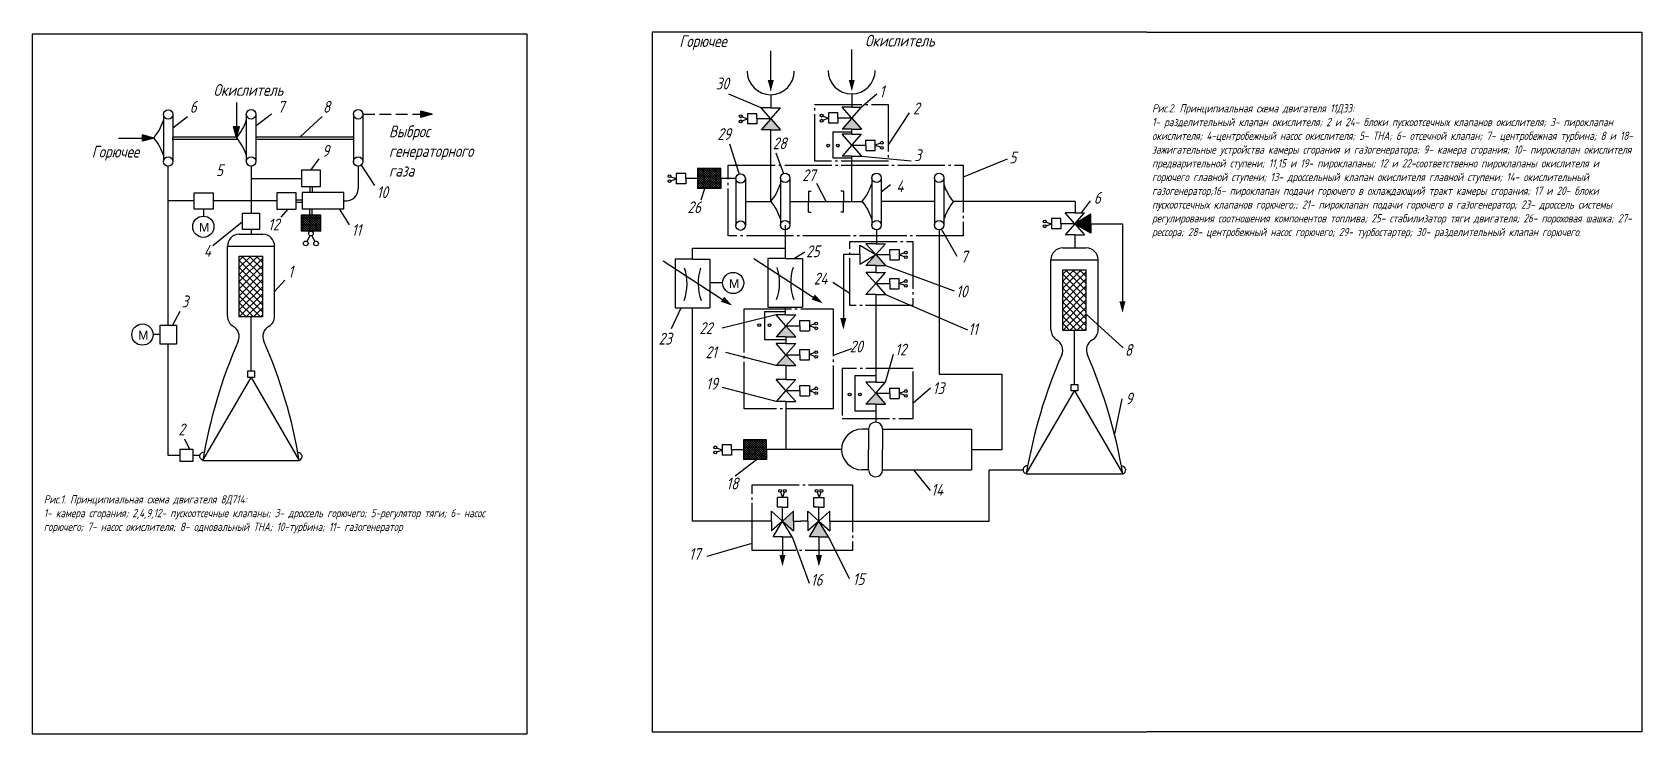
# Model space of a CAD drawing. Header units: millimetres. Extents: x 844 to 2040, y 1413 to 1711.
# Drawn here: x 1357 to 2040, y 1413 to 1711 of the extents above; entities that cross this region are included whole.
import ezdxf

# ---------------------------------------------------------------- set-up
doc = ezdxf.new("R2010")
doc.units = ezdxf.units.MM
doc.linetypes.add('GOST2.303 4', pattern=[7, 5, -2, 0])
doc.linetypes.add('GOST2.303 5', pattern=[24, 20, -1.5, 1, -1.5])
doc.styles.add('GOST 2.304', font='CS_Gost2304.shx', dxfattribs={"oblique": 15})
doc.styles.get("Standard").update_dxf_attribs({"font": 'arial.ttf'})
pattern_1 = [(45, (1438.13214, 1550.5477), (-0.5, 0.5), [])]
pattern_2 = [(135, (1438.13214, 1550.5477), (-0.5, -0.5), [])]

msp = doc.modelspace()

# ---------------------------------------------------------------- hatches: boundary and pattern name
h = msp.add_hatch(color=256)
h.paths.add_polyline_path([(1670.89, 1690.8), (1669.59, 1690.8), (1670.89, 1685.97)])
h.paths.add_polyline_path([(1670.89, 1685.97), (1672.18, 1690.8), (1670.89, 1690.8)])
h = msp.add_hatch(color=256)
h.paths.add_polyline_path([(1705.25, 1690.85), (1703.95, 1690.85), (1705.25, 1686.02)])
h.paths.add_polyline_path([(1705.25, 1686.02), (1706.54, 1690.85), (1705.25, 1690.85)])
h = msp.add_hatch(color=256)
h.paths.add_polyline_path([(1522.38, 1676.22), (1522.38, 1674.92), (1527.2, 1676.22)])
h.paths.add_polyline_path([(1527.2, 1676.22), (1522.38, 1677.51), (1522.38, 1676.22)])
at = {"linetype": 'GOST2.303 5'}
h = msp.add_hatch(color=256, dxfattribs=at)
edge = h.paths.add_edge_path()
edge.add_arc((1658.11, 1675.38), 0.6, 0, 360)
edge = h.paths.add_edge_path()
edge.add_arc((1658.11, 1673.24), 0.6, 0, 360)
edge = h.paths.add_edge_path()
edge.add_arc((1692.46, 1675.67), 0.6, 0, 360)
edge = h.paths.add_edge_path()
edge.add_arc((1692.46, 1673.53), 0.6, 0, 360)
edge = h.paths.add_edge_path()
edge.add_arc((1695.2, 1662.94), 0.6, 0, 360)
edge = h.paths.add_edge_path()
edge.add_arc((1699.34, 1662.94), 0.6, 0, 360)
edge = h.paths.add_edge_path()
edge.add_arc((1665.99, 1586.72), 0.6, 0, 360)
edge = h.paths.add_edge_path()
edge.add_arc((1670.35, 1586.72), 0.6, 0, 360)
edge = h.paths.add_edge_path()
edge.add_arc((1704.33, 1557.32), 0.6, 0, 360)
edge = h.paths.add_edge_path()
edge.add_arc((1708.69, 1557.32), 0.6, 0, 360)
h.paths.add_polyline_path([(1670.91, 1674.31), (1666.77, 1669.64), (1670.91, 1669.64), (1675.05, 1669.64)])
h.paths.add_polyline_path([(1705.25, 1674.6), (1701.11, 1669.94), (1705.25, 1669.94), (1709.39, 1669.94)])
h.paths.add_polyline_path([(1715.43, 1616.66), (1719.57, 1612), (1715.43, 1612), (1711.28, 1612)])
h.paths.add_polyline_path([(1677.3, 1586.48), (1681.44, 1581.82), (1677.3, 1581.82), (1673.16, 1581.82)])
h.paths.add_polyline_path([(1677.3, 1574.21), (1681.44, 1569.55), (1677.3, 1569.55), (1673.16, 1569.55)])
h.paths.add_polyline_path([(1715.43, 1557.83), (1719.57, 1553.17), (1715.43, 1553.17), (1711.28, 1553.17)])
h.paths.add_polyline_path([(1675.87, 1503.59), (1680.53, 1507.73), (1680.53, 1503.59), (1680.53, 1499.45)])
h.paths.add_polyline_path([(1687.27, 1496.87), (1691.28, 1503.59), (1695.3, 1496.87), (1691.28, 1496.87)])
h = msp.add_hatch(color=256)
h.paths.add_polyline_path([(1404.24, 1666.16), (1404.24, 1664.87), (1409.07, 1666.16)])
h.paths.add_polyline_path([(1409.07, 1666.16), (1404.24, 1667.46), (1404.24, 1666.16)])
h = msp.add_hatch(color=256)
h.paths.add_polyline_path([(1444.2, 1671.02), (1442.9, 1671.02), (1444.2, 1666.19)])
h.paths.add_polyline_path([(1444.2, 1666.19), (1445.49, 1671.02), (1444.2, 1671.02)])
h = msp.add_hatch(dxfattribs=at)
h.set_pattern_fill('JIS_WOOD', color=256, style=0)
h.set_pattern_definition(pattern_1)
h.paths.add_polyline_path([(1649.67, 1653.17), (1639.84, 1653.17), (1639.84, 1644.78), (1649.67, 1644.78), (1649.67, 1648.98)])
h = msp.add_hatch(dxfattribs=at)
h.set_pattern_fill('JIS_WOOD', color=256, angle=90, style=0)
h.set_pattern_definition(pattern_2)
h.paths.add_polyline_path([(1649.67, 1653.17), (1639.84, 1653.17), (1639.84, 1644.78), (1649.67, 1644.78), (1649.67, 1648.98)])
h = msp.add_hatch()
h.set_pattern_fill('JIS_WOOD', color=256, angle=90, style=0)
h.set_pattern_definition([(135, (1445.321, 1590.2014), (-0.5, -0.5), [])])
h.paths.add_polyline_path([(1479.77, 1626.6), (1479.77, 1633.52), (1471.67, 1633.52), (1471.67, 1626.6)])
h = msp.add_hatch()
h.set_pattern_fill('JIS_WOOD', color=256, style=0)
h.set_pattern_definition([(45, (1445.321, 1590.2014), (-0.5, 0.5), [])])
h.paths.add_polyline_path([(1479.77, 1626.6), (1479.77, 1633.52), (1471.67, 1633.52), (1471.67, 1626.6)])
msp.add_hatch(color=256, dxfattribs=at).paths.add_polyline_path([(1806.65, 1629.77), (1806.65, 1633.78), (1799.93, 1629.77), (1806.65, 1625.75)])
h = msp.add_hatch()
h.set_pattern_fill('JIS_WOOD', color=256, scale=3, style=0)
h.set_pattern_definition([(45, (1445.321, 1590.2014), (-1.5, 1.5), [])])
h.paths.add_polyline_path([(1445.32, 1590.2), (1450.32, 1590.2), (1455.32, 1590.2), (1455.32, 1616.06), (1450.32, 1616.06), (1445.32, 1616.06)])
h = msp.add_hatch()
h.set_pattern_fill('JIS_WOOD', color=256, scale=3, angle=90, style=0)
h.set_pattern_definition([(135, (1445.321, 1590.2014), (-1.5, -1.5), [])])
h.paths.add_polyline_path([(1455.32, 1590.2), (1455.32, 1616.06), (1450.32, 1616.06), (1445.32, 1616.06), (1445.32, 1590.2), (1450.32, 1590.2)])
h = msp.add_hatch()
h.set_pattern_fill('JIS_WOOD', color=256, scale=3, style=0)
h.set_pattern_definition([(45, (1794.7784, 1584.4263), (-1.5, 1.5), [])])
h.paths.add_polyline_path([(1794.78, 1584.43), (1799.78, 1584.43), (1804.78, 1584.43), (1804.78, 1610.28), (1799.78, 1610.28), (1794.78, 1610.28)])
h = msp.add_hatch()
h.set_pattern_fill('JIS_WOOD', color=256, scale=3, angle=90, style=0)
h.set_pattern_definition([(135, (1794.7784, 1584.4263), (-1.5, -1.5), [])])
h.paths.add_polyline_path([(1804.78, 1584.43), (1804.78, 1610.28), (1799.78, 1610.28), (1794.78, 1610.28), (1794.78, 1584.43), (1799.78, 1584.43)])
h = msp.add_hatch(color=256)
h.paths.add_polyline_path([(1650.41, 1597.72), (1649.71, 1596.63), (1654.46, 1595.07)])
h.paths.add_polyline_path([(1654.46, 1595.07), (1651.12, 1598.8), (1650.41, 1597.72)])
h = msp.add_hatch(color=256)
h.paths.add_polyline_path([(1688.89, 1598.66), (1688.18, 1597.58), (1692.93, 1596.02)])
h.paths.add_polyline_path([(1692.93, 1596.02), (1689.6, 1599.74), (1688.89, 1598.66)])
h = msp.add_hatch(color=256)
h.paths.add_polyline_path([(1820.1, 1596.87), (1818.81, 1596.87), (1820.1, 1592.04)])
h.paths.add_polyline_path([(1820.1, 1592.04), (1821.4, 1596.87), (1820.1, 1596.87)])
h = msp.add_hatch(color=256)
h.paths.add_polyline_path([(1701.65, 1589.74), (1700.36, 1589.74), (1701.65, 1584.92)])
h.paths.add_polyline_path([(1701.65, 1584.92), (1702.94, 1589.74), (1701.65, 1589.74)])
h = msp.add_hatch(dxfattribs=at)
h.set_pattern_fill('JIS_WOOD', color=256, angle=90, style=0)
h.set_pattern_definition(pattern_2)
h.paths.add_polyline_path([(1669.08, 1538.06), (1659.26, 1538.06), (1659.26, 1529.67), (1669.08, 1529.67), (1669.08, 1533.86)])
h = msp.add_hatch(dxfattribs=at)
h.set_pattern_fill('JIS_WOOD', color=256, style=0)
h.set_pattern_definition(pattern_1)
h.paths.add_polyline_path([(1669.08, 1538.06), (1659.26, 1538.06), (1659.26, 1529.67), (1669.08, 1529.67), (1669.08, 1533.86)])
h = msp.add_hatch(color=256)
h.paths.add_polyline_path([(1675.84, 1489.25), (1674.54, 1489.25), (1675.84, 1484.42)])
h.paths.add_polyline_path([(1675.84, 1484.42), (1677.13, 1489.25), (1675.84, 1489.25)])
h = msp.add_hatch(color=256)
h.paths.add_polyline_path([(1691.3, 1489.16), (1690.01, 1489.16), (1691.3, 1484.33)])
h.paths.add_polyline_path([(1691.3, 1484.33), (1692.6, 1489.16), (1691.3, 1489.16)])

# ---------------------------------------------------------------- linework, layer by layer
for p, q in [((1670.88, 1686.49), (1670.88, 1703.13)), ((1705.22, 1687.01), (1705.22, 1703.78)), ((1444.2, 1681.19), (1444.2, 1666.19)), ((1666.77, 1678.97), (1653.14, 1684.74)), ((1670.88, 1684.56), (1670.88, 1678.97)), ((1705.22, 1684.86), (1705.22, 1679.27)), ((1715.84, 1684.75), (1709.39, 1679.27)), ((1413.19, 1676.19), (1413.19, 1656.19)), ((1417.19, 1676.19), (1417.19, 1656.19)), ((1417.19, 1670.5), (1423.43, 1675.27)), ((1448.32, 1676.22), (1448.32, 1656.22)), ((1452.32, 1671.27), (1459.07, 1676.37)), ((1452.32, 1676.22), (1452.32, 1656.22)), ((1471.24, 1666.72), (1480.56, 1675.31)), ((1493.79, 1676.22), (1493.79, 1656.22)), ((1497.79, 1676.22), (1497.79, 1656.22)), ((1527.2, 1676.22), (1522.38, 1677.51)), ((1522.38, 1674.92), (1522.38, 1677.51)), ((1527.2, 1676.22), (1522.38, 1674.92)), ((1658.68, 1675.18), (1660.95, 1674.37)), ((1658.68, 1673.44), (1660.95, 1674.25)), ((1664.95, 1676.5), (1660.95, 1676.5)), ((1660.95, 1676.5), (1660.95, 1672.12)), ((1664.95, 1674.31), (1664.95, 1676.5)), ((1670.91, 1674.31), (1664.95, 1674.31)), ((1664.95, 1674.31), (1664.95, 1672.12)), ((1670.91, 1674.31), (1664.95, 1674.31)), ((1670.91, 1678.97), (1666.77, 1678.97)), ((1670.91, 1674.31), (1666.77, 1678.97)), ((1670.91, 1674.31), (1666.77, 1669.64)), ((1670.91, 1678.97), (1675.05, 1678.97)), ((1670.91, 1674.31), (1675.05, 1678.97)), ((1670.91, 1674.31), (1675.05, 1669.64)), ((1693.02, 1675.47), (1695.3, 1674.66)), ((1693.02, 1673.73), (1695.3, 1674.54)), ((1699.3, 1676.79), (1695.3, 1676.79)), ((1695.3, 1676.79), (1695.3, 1672.41)), ((1699.3, 1674.6), (1699.3, 1676.79)), ((1699.3, 1674.6), (1699.3, 1672.41)), ((1705.25, 1674.6), (1699.3, 1674.6)), ((1705.25, 1679.27), (1701.11, 1679.27)), ((1705.25, 1674.6), (1701.11, 1679.27)), ((1705.25, 1674.6), (1701.11, 1669.94)), ((1705.25, 1679.27), (1709.39, 1679.27)), ((1705.25, 1674.6), (1709.39, 1679.27)), ((1705.25, 1674.6), (1709.39, 1669.94)), ((1729.65, 1676.84), (1720.7, 1663.29)), ((1409.07, 1666.16), (1404.24, 1667.46)), ((1404.24, 1664.87), (1404.24, 1667.46)), ((1417.19, 1666.69), (1444.57, 1666.69)), ((1444.2, 1666.19), (1442.9, 1671.02)), ((1442.9, 1671.02), (1445.49, 1671.02)), ((1444.2, 1666.19), (1445.49, 1671.02)), ((1452.32, 1666.72), (1493.79, 1666.72)), ((1664.95, 1672.12), (1660.95, 1672.12)), ((1670.91, 1669.64), (1666.77, 1669.64)), ((1670.89, 1639.14), (1670.92, 1669.64)), ((1670.91, 1669.64), (1675.05, 1669.64)), ((1699.3, 1672.41), (1695.3, 1672.41)), ((1697.27, 1668.85), (1705.22, 1668.85)), ((1697.27, 1668.85), (1697.27, 1657.77)), ((1705.25, 1669.94), (1701.11, 1669.94)), ((1705.25, 1667.77), (1701.11, 1667.77)), ((1705.25, 1663.1), (1701.11, 1667.77)), ((1705.22, 1667.77), (1705.22, 1669.94)), ((1705.25, 1669.94), (1709.39, 1669.94)), ((1705.25, 1667.77), (1709.39, 1667.77)), ((1705.25, 1663.1), (1709.39, 1667.77)), ((1394.07, 1666.16), (1409.07, 1666.16)), ((1409.07, 1666.16), (1404.24, 1664.87)), ((1417.19, 1665.19), (1417.19, 1666.19)), ((1417.19, 1665.69), (1444.57, 1665.69)), ((1452.32, 1665.72), (1493.79, 1665.72)), ((1653.39, 1663.67), (1657.48, 1650.88)), ((1673.07, 1659.86), (1676.29, 1651.09)), ((1705.25, 1663.1), (1701.11, 1658.44)), ((1705.19, 1663.1), (1711.15, 1663.1)), ((1705.25, 1663.1), (1709.39, 1658.44)), ((1711.15, 1663.1), (1711.15, 1665.29)), ((1711.15, 1665.29), (1715.15, 1665.29)), ((1711.15, 1663.1), (1711.15, 1660.91)), ((1711.15, 1660.91), (1715.15, 1660.91)), ((1715.15, 1660.91), (1715.15, 1665.29)), ((1717.43, 1663.97), (1715.15, 1663.16)), ((1717.43, 1662.23), (1715.15, 1663.04)), ((1415.2, 1586.79), (1415.19, 1654.19)), ((1450.32, 1654.22), (1450.32, 1634.22)), ((1475.72, 1652.46), (1479.3, 1657.3)), ((1495.79, 1654.22), (1495.79, 1644.53)), ((1497.09, 1654.7), (1502.75, 1646.02)), ((1649.67, 1653.17), (1639.84, 1653.17)), ((1639.84, 1653.17), (1639.84, 1644.78)), ((1649.67, 1648.98), (1649.67, 1653.17)), ((1697.27, 1657.77), (1705.22, 1657.77)), ((1705.25, 1658.44), (1701.11, 1658.44)), ((1705.22, 1639.15), (1705.22, 1658.44)), ((1705.25, 1658.44), (1709.39, 1658.44)), ((1709.39, 1658.44), (1730.4, 1656.5)), ((1771.21, 1657.17), (1752.54, 1649.59)), ((1450.32, 1648.99), (1471.67, 1648.99)), ((1628.49, 1649.76), (1630.77, 1648.95)), ((1628.49, 1648.02), (1630.77, 1648.83)), ((1634.77, 1651.08), (1630.77, 1651.08)), ((1630.77, 1651.08), (1630.77, 1646.71)), ((1634.77, 1646.71), (1630.77, 1646.71)), ((1634.77, 1648.89), (1634.77, 1651.08)), ((1639.84, 1648.98), (1634.77, 1648.98)), ((1634.77, 1648.89), (1634.77, 1646.71)), ((1656.09, 1648.98), (1649.67, 1648.98)), ((1649.67, 1648.98), (1649.67, 1644.78)), ((1656.09, 1648.98), (1656.09, 1628.98)), ((1660.09, 1648.98), (1660.09, 1628.98)), ((1674.98, 1649.22), (1674.98, 1629.22)), ((1678.98, 1649.22), (1678.98, 1629.22)), ((1690.24, 1647.04), (1694.33, 1639.14)), ((1713.76, 1649.22), (1713.76, 1629.22)), ((1717.76, 1649.22), (1717.76, 1629.22)), ((1721.71, 1646.3), (1717.76, 1643.19)), ((1740.3, 1649.22), (1740.3, 1629.22)), ((1744.3, 1649.22), (1744.3, 1629.22)), ((1426.16, 1639.47), (1415.19, 1639.47)), ((1461.32, 1639.47), (1434.26, 1639.47)), ((1469.42, 1639.97), (1472, 1639.97)), ((1475.21, 1645.54), (1475.21, 1642.96)), ((1476.21, 1645.54), (1476.21, 1642.96)), ((1489.65, 1639.53), (1490.79, 1639.53)), ((1649.67, 1644.78), (1639.84, 1644.78)), ((1641.29, 1639.89), (1642.86, 1644.78)), ((1686.93, 1643.55), (1686.93, 1639.14)), ((1686.93, 1643.55), (1688.07, 1643.55)), ((1701.73, 1643.55), (1700.6, 1643.55)), ((1701.73, 1643.55), (1701.73, 1639.14)), ((1806.45, 1639.46), (1802.54, 1634.43)), ((1430.21, 1636.01), (1430.21, 1633)), ((1463.05, 1632.62), (1466.05, 1636.01)), ((1469.42, 1638.97), (1472, 1638.97)), ((1475.21, 1633.51), (1475.21, 1636.09)), ((1476.21, 1633.51), (1476.21, 1636.09)), ((1492.11, 1629.33), (1487.86, 1636.07)), ((1670.89, 1639.14), (1660.09, 1639.14)), ((1709.67, 1639.15), (1678.98, 1639.14)), ((1686.93, 1634.74), (1686.93, 1639.14)), ((1686.93, 1634.74), (1688.07, 1634.74)), ((1701.73, 1634.74), (1700.6, 1634.74)), ((1701.73, 1634.74), (1701.73, 1639.15)), ((1740.3, 1639.16), (1717.76, 1639.16)), ((1800.07, 1639.18), (1748.42, 1639.19)), ((1799.93, 1634.43), (1795.78, 1634.43)), ((1799.93, 1629.77), (1795.78, 1634.43)), ((1799.93, 1634.43), (1804.07, 1634.43)), ((1799.93, 1629.77), (1804.07, 1634.43)), ((1806.65, 1633.78), (1799.93, 1629.77)), ((1800.07, 1639.18), (1800.07, 1634.43)), ((1806.65, 1629.77), (1806.65, 1633.78)), ((1434.13, 1620.55), (1446.71, 1630.76)), ((1450.32, 1627.3), (1450.32, 1625.3)), ((1676.98, 1629.22), (1676.98, 1615.03)), ((1715.8, 1627.22), (1715.8, 1621.32)), ((1742.3, 1627.22), (1742.3, 1566)), ((1749.95, 1615.87), (1743.29, 1627.48)), ((1787.69, 1630.51), (1789.97, 1629.7)), ((1787.69, 1628.9), (1789.97, 1629.7)), ((1793.97, 1631.95), (1789.97, 1631.95)), ((1789.97, 1631.95), (1789.97, 1627.58)), ((1793.97, 1627.58), (1789.97, 1627.58)), ((1793.97, 1629.77), (1793.97, 1631.95)), ((1799.93, 1629.77), (1793.97, 1629.77)), ((1793.97, 1629.77), (1793.97, 1627.58)), ((1799.93, 1629.77), (1795.78, 1625.1)), ((1799.93, 1629.77), (1804.07, 1625.1)), ((1806.65, 1625.75), (1799.93, 1629.77)), ((1806.65, 1629.77), (1806.65, 1625.75)), ((1806.65, 1629.77), (1820.1, 1629.77)), ((1820.1, 1629.77), (1820.1, 1592.88)), ((1440.32, 1590.53), (1440.32, 1620.3)), ((1440.32, 1620.3), (1460.32, 1620.3)), ((1445.32, 1625.3), (1455.32, 1625.3)), ((1460.32, 1590.53), (1460.32, 1620.3)), ((1475.26, 1624.71), (1473.98, 1622.3)), ((1476.19, 1624.71), (1477.46, 1622.3)), ((1637.61, 1619.37), (1676.98, 1619.37)), ((1637.61, 1614.71), (1637.61, 1619.37)), ((1708.71, 1616.66), (1708.71, 1620.68)), ((1708.71, 1620.68), (1715.43, 1616.66)), ((1715.43, 1621.32), (1711.28, 1621.32)), ((1715.43, 1616.66), (1711.28, 1621.32)), ((1715.43, 1621.32), (1719.57, 1621.32)), ((1715.43, 1616.66), (1719.57, 1621.32)), ((1721.38, 1616.66), (1721.38, 1618.85)), ((1721.38, 1618.85), (1725.38, 1618.85)), ((1725.38, 1618.85), (1725.38, 1614.47)), ((1794.78, 1619.52), (1804.78, 1619.52)), ((1799.93, 1625.1), (1795.78, 1625.1)), ((1799.93, 1625.1), (1799.93, 1619.52)), ((1799.93, 1625.1), (1804.07, 1625.1)), ((1445.32, 1590.2), (1445.32, 1616.06)), ((1445.32, 1616.06), (1450.32, 1616.06)), ((1450.32, 1616.06), (1455.32, 1616.06)), ((1455.32, 1590.2), (1455.32, 1616.06)), ((1625.27, 1614.06), (1653.24, 1595.79)), ((1637.7, 1614.71), (1630.35, 1614.71)), ((1630.35, 1614.71), (1630.35, 1594.03)), ((1637.7, 1614.71), (1645.05, 1614.71)), ((1645.05, 1614.71), (1645.05, 1594.03)), ((1663.74, 1615), (1691.72, 1596.74)), ((1676.98, 1615.03), (1669.63, 1615.03)), ((1669.63, 1615.03), (1669.63, 1594.35)), ((1676.98, 1615.03), (1684.33, 1615.03)), ((1685.37, 1617.76), (1681.01, 1615.03)), ((1684.33, 1615.03), (1684.33, 1594.35)), ((1708.71, 1616.66), (1701.67, 1616.66)), ((1701.67, 1616.66), (1701.67, 1585.93)), ((1708.71, 1616.66), (1708.71, 1612.64)), ((1708.71, 1612.64), (1715.43, 1616.66)), ((1715.43, 1616.66), (1711.28, 1612)), ((1715.43, 1612), (1711.28, 1612)), ((1715.43, 1616.66), (1719.57, 1612)), ((1715.43, 1616.66), (1721.38, 1616.66)), ((1715.43, 1612), (1719.57, 1612)), ((1715.43, 1612), (1715.43, 1609.06)), ((1719.57, 1612), (1748.71, 1601.27)), ((1721.38, 1616.66), (1721.38, 1614.47)), ((1721.38, 1614.47), (1725.38, 1614.47)), ((1727.66, 1617.41), (1725.38, 1616.6)), ((1727.66, 1615.79), (1725.38, 1616.6)), ((1789.78, 1584.76), (1789.78, 1614.52)), ((1789.78, 1614.52), (1809.78, 1614.52)), ((1809.78, 1584.76), (1809.78, 1614.52)), ((1464.6, 1605.79), (1460.32, 1601)), ((1715.43, 1609.06), (1711.28, 1609.06)), ((1715.43, 1604.39), (1711.28, 1609.06)), ((1715.43, 1609.06), (1719.57, 1609.06)), ((1715.43, 1604.39), (1719.57, 1609.06)), ((1721.38, 1604.39), (1721.38, 1606.58)), ((1721.38, 1606.58), (1725.38, 1606.58)), ((1725.38, 1602.21), (1725.38, 1606.58)), ((1727.66, 1605.26), (1725.38, 1604.45)), ((1794.78, 1584.43), (1794.78, 1610.28)), ((1794.78, 1610.28), (1799.78, 1610.28)), ((1799.78, 1610.28), (1804.78, 1610.28)), ((1804.78, 1584.43), (1804.78, 1610.28)), ((1697.27, 1605.05), (1704.45, 1600.34)), ((1715.43, 1604.39), (1711.28, 1599.73)), ((1715.43, 1599.73), (1711.28, 1599.73)), ((1715.43, 1604.39), (1719.57, 1599.73)), ((1715.43, 1604.39), (1721.38, 1604.39)), ((1715.43, 1599.73), (1719.57, 1599.73)), ((1715.43, 1599.73), (1715.43, 1562.49)), ((1719.57, 1599.73), (1754.37, 1584.73)), ((1721.38, 1604.39), (1721.38, 1602.21)), ((1721.38, 1602.21), (1725.38, 1602.21)), ((1727.66, 1603.65), (1725.38, 1604.45)), ((1420.05, 1592.49), (1416.95, 1586.79)), ((1628.79, 1585.38), (1632.84, 1594.03)), ((1630.35, 1594.03), (1645.05, 1594.03)), ((1637.61, 1503.59), (1637.61, 1594.03)), ((1668.25, 1592.51), (1677.12, 1592.51)), ((1668.25, 1592.51), (1668.25, 1580.66)), ((1669.63, 1594.35), (1684.33, 1594.35)), ((1677.12, 1591.14), (1677.11, 1594.35)), ((1450.32, 1590.2), (1445.32, 1590.2)), ((1455.32, 1590.2), (1450.32, 1590.2)), ((1450.32, 1567.39), (1450.32, 1590.2)), ((1673.16, 1591.14), (1650.28, 1585.4)), ((1677.3, 1591.14), (1673.16, 1591.14)), ((1677.3, 1586.48), (1673.16, 1591.14)), ((1677.3, 1586.48), (1673.16, 1581.82)), ((1677.3, 1591.14), (1681.44, 1591.14)), ((1677.3, 1586.48), (1681.44, 1591.14)), ((1677.3, 1586.48), (1681.44, 1581.82)), ((1677.3, 1586.48), (1683.26, 1586.48)), ((1683.26, 1586.48), (1683.26, 1588.67)), ((1683.26, 1588.67), (1687.25, 1588.67)), ((1683.26, 1586.48), (1683.26, 1584.29)), ((1687.25, 1588.67), (1687.25, 1584.29)), ((1689.53, 1587.23), (1687.25, 1586.42)), ((1689.53, 1585.61), (1687.25, 1586.42)), ((1820.35, 1577.12), (1804.78, 1591.38)), ((1411.74, 1582.74), (1408.74, 1582.74)), ((1415.21, 1531.43), (1415.21, 1578.7)), ((1668.25, 1580.66), (1677.3, 1580.66)), ((1677.3, 1581.82), (1673.16, 1581.82)), ((1677.3, 1578.88), (1673.16, 1578.88)), ((1677.3, 1574.21), (1673.16, 1578.88)), ((1677.3, 1581.82), (1681.44, 1581.82)), ((1677.3, 1581.82), (1677.3, 1578.88)), ((1677.3, 1578.88), (1681.44, 1578.88)), ((1677.3, 1574.21), (1681.44, 1578.88)), ((1683.26, 1584.29), (1687.25, 1584.29)), ((1799.78, 1584.43), (1794.78, 1584.43)), ((1804.78, 1584.43), (1799.78, 1584.43)), ((1799.78, 1561.61), (1799.78, 1584.43)), ((1673.16, 1569.55), (1651.86, 1575.09)), ((1677.3, 1574.21), (1673.16, 1569.55)), ((1677.3, 1574.21), (1681.44, 1569.55)), ((1677.3, 1574.21), (1683.26, 1574.21)), ((1683.26, 1574.21), (1683.26, 1576.4)), ((1683.26, 1576.4), (1687.25, 1576.4)), ((1683.26, 1574.21), (1683.26, 1572.03)), ((1683.26, 1572.03), (1687.25, 1572.03)), ((1687.25, 1572.03), (1687.25, 1576.4)), ((1689.53, 1575.09), (1687.25, 1574.28)), ((1689.53, 1573.47), (1687.25, 1574.28)), ((1705.08, 1576.7), (1697.37, 1573.83)), ((1719.57, 1562.49), (1722.95, 1574.45)), ((1429.84, 1529.35), (1450.32, 1564.56)), ((1450.32, 1564.56), (1470.8, 1529.35)), ((1677.3, 1569.55), (1673.16, 1569.55)), ((1677.3, 1569.55), (1681.44, 1569.55)), ((1677.3, 1569.55), (1677.3, 1563.6)), ((1706.51, 1565.37), (1715.43, 1565.37)), ((1706.51, 1565.37), (1706.51, 1550.32)), ((1742.3, 1566), (1768.88, 1566)), ((1768.88, 1566), (1768.88, 1533.81)), ((1673.16, 1554.27), (1650.39, 1560.3)), ((1677.3, 1563.6), (1673.16, 1563.6)), ((1677.3, 1558.94), (1673.16, 1563.6)), ((1677.3, 1558.94), (1673.16, 1554.27)), ((1677.3, 1563.6), (1681.44, 1563.6)), ((1677.3, 1558.94), (1681.44, 1563.6)), ((1677.3, 1558.94), (1681.44, 1554.27)), ((1677.3, 1558.94), (1683.26, 1558.94)), ((1683.26, 1558.94), (1683.26, 1561.12)), ((1683.26, 1561.12), (1687.25, 1561.12)), ((1683.26, 1558.94), (1683.26, 1556.75)), ((1687.25, 1561.12), (1687.25, 1556.75)), ((1689.53, 1559.68), (1687.25, 1558.88)), ((1689.53, 1558.07), (1687.25, 1558.88)), ((1715.43, 1562.49), (1711.28, 1562.49)), ((1715.43, 1557.83), (1711.28, 1562.49)), ((1715.43, 1557.83), (1711.28, 1553.17)), ((1715.43, 1562.49), (1719.57, 1562.49)), ((1715.43, 1557.83), (1719.57, 1562.49)), ((1715.43, 1557.83), (1719.57, 1553.17)), ((1715.43, 1557.83), (1721.38, 1557.83)), ((1721.38, 1557.83), (1721.38, 1560.02)), ((1721.38, 1560.02), (1725.38, 1560.02)), ((1721.38, 1557.83), (1721.38, 1555.64)), ((1725.38, 1560.02), (1725.38, 1555.64)), ((1727.66, 1558.58), (1725.38, 1557.77)), ((1727.66, 1556.96), (1725.38, 1557.77)), ((1738.69, 1559.97), (1731.25, 1553.66)), ((1779.3, 1523.57), (1799.78, 1558.79)), ((1799.78, 1558.79), (1820.25, 1523.57)), ((1677.3, 1554.27), (1673.16, 1554.27)), ((1677.3, 1554.27), (1681.44, 1554.27)), ((1677.3, 1554.27), (1677.3, 1533.96)), ((1683.26, 1556.75), (1687.25, 1556.75)), ((1715.43, 1553.17), (1711.28, 1553.17)), ((1715.43, 1553.17), (1719.57, 1553.17)), ((1715.43, 1553.17), (1715.43, 1545.57)), ((1721.38, 1555.64), (1725.38, 1555.64)), ((1819.78, 1555.42), (1816.69, 1540.52)), ((1706.51, 1550.32), (1715.43, 1550.32)), ((1422.08, 1538.54), (1424.27, 1534.03)), ((1669.08, 1538.06), (1659.26, 1538.06)), ((1659.26, 1538.06), (1659.26, 1529.67)), ((1669.08, 1533.86), (1669.08, 1538.06)), ((1712.35, 1542.57), (1709.53, 1542.57)), ((1712.35, 1542.57), (1712.35, 1533.96)), ((1718.35, 1542.57), (1718.35, 1533.96)), ((1718.35, 1542.57), (1756.03, 1542.57)), ((1756.03, 1542.57), (1756.03, 1525.35)), ((1420.21, 1531.43), (1415.21, 1531.43)), ((1428.63, 1531.44), (1425.63, 1531.43)), ((1428.61, 1530.93), (1428.61, 1530.93)), ((1647.9, 1534.65), (1650.18, 1533.84)), ((1647.9, 1532.91), (1650.18, 1533.72)), ((1654.18, 1535.97), (1650.18, 1535.97)), ((1650.18, 1535.97), (1650.18, 1531.59)), ((1654.18, 1531.59), (1650.18, 1531.59)), ((1654.18, 1533.78), (1654.18, 1535.97)), ((1659.26, 1533.86), (1654.18, 1533.86)), ((1654.18, 1533.78), (1654.18, 1531.59)), ((1700.92, 1533.96), (1669.08, 1533.96)), ((1669.08, 1533.86), (1669.08, 1529.67)), ((1712.35, 1525.35), (1712.35, 1533.96)), ((1718.35, 1525.35), (1718.35, 1533.96)), ((1768.88, 1533.81), (1756.03, 1533.81)), ((1429.84, 1529.35), (1470.8, 1529.35)), ((1655.77, 1522.79), (1664.79, 1529.67)), ((1669.08, 1529.67), (1659.26, 1529.67)), ((1712.35, 1525.35), (1709.53, 1525.35)), ((1718.35, 1525.35), (1756.03, 1525.35)), ((1738.64, 1516.5), (1731.52, 1525.35)), ((1778.06, 1525.15), (1763.52, 1525.15)), ((1763.52, 1503.59), (1763.52, 1525.15)), ((1778.06, 1525.15), (1778.06, 1525.15)), ((1779.3, 1523.57), (1820.25, 1523.57)), ((1673.68, 1509.55), (1673.68, 1513.54)), ((1678.06, 1513.54), (1673.68, 1513.54)), ((1675.87, 1509.55), (1673.68, 1509.55)), ((1675, 1515.82), (1675.81, 1513.54)), ((1676.62, 1515.82), (1675.81, 1513.54)), ((1675.87, 1503.59), (1675.87, 1509.55)), ((1675.87, 1509.55), (1678.06, 1509.55)), ((1678.06, 1509.55), (1678.06, 1513.54)), ((1689.1, 1509.55), (1689.1, 1513.54)), ((1689.1, 1513.54), (1693.47, 1513.54)), ((1691.28, 1509.55), (1689.1, 1509.55)), ((1690.54, 1515.82), (1691.35, 1513.54)), ((1691.28, 1503.59), (1691.28, 1509.55)), ((1691.28, 1509.55), (1693.47, 1509.55)), ((1692.15, 1515.82), (1691.35, 1513.54)), ((1693.47, 1509.55), (1693.47, 1513.54)), ((1671.21, 1503.59), (1637.61, 1503.59)), ((1671.21, 1503.59), (1671.21, 1507.73)), ((1675.87, 1503.59), (1671.21, 1507.73)), ((1671.21, 1503.59), (1671.21, 1499.45)), ((1675.87, 1503.59), (1671.21, 1499.45)), ((1671.85, 1496.87), (1675.87, 1503.59)), ((1675.87, 1503.59), (1680.53, 1507.73)), ((1675.87, 1503.59), (1680.53, 1499.45)), ((1679.89, 1496.87), (1675.87, 1503.59)), ((1680.53, 1503.59), (1680.53, 1507.73)), ((1680.53, 1503.59), (1680.53, 1499.45)), ((1680.53, 1503.59), (1683.58, 1503.59)), ((1686.62, 1503.59), (1683.58, 1503.59)), ((1686.62, 1503.59), (1686.62, 1507.73)), ((1691.28, 1503.59), (1686.62, 1507.73)), ((1686.62, 1503.59), (1686.62, 1499.45)), ((1691.28, 1503.59), (1686.62, 1499.45)), ((1687.27, 1496.87), (1691.28, 1503.59)), ((1691.28, 1503.59), (1695.95, 1507.73)), ((1691.28, 1503.59), (1695.95, 1499.45)), ((1695.3, 1496.87), (1691.28, 1503.59)), ((1695.95, 1503.59), (1695.95, 1507.73)), ((1695.95, 1503.59), (1695.95, 1499.45)), ((1695.95, 1503.59), (1763.52, 1503.59)), ((1675.87, 1496.87), (1671.85, 1496.87)), ((1675.87, 1496.87), (1679.89, 1496.87)), ((1675.87, 1496.87), (1675.87, 1485.87)), ((1679.89, 1496.87), (1687.17, 1477.29)), ((1691.28, 1496.87), (1687.27, 1496.87)), ((1691.28, 1496.87), (1695.3, 1496.87)), ((1691.28, 1496.87), (1691.28, 1485.87)), ((1695.3, 1496.87), (1704.21, 1479.15)), ((1643.86, 1488.65), (1662.91, 1494.21))]:
    msp.add_line(p, q)
at = {"linetype": 'GOST2.303 4'}
msp.add_line((1497.79, 1676.22), (1527.2, 1676.22), dxfattribs=at)
at = {"linetype": 'GOST2.303 5'}
msp.add_line((1650.42, 1604.63), (1645.05, 1604.63), dxfattribs=at)
at = {"color": 1, "linetype": 'Continuous', "lineweight": 25}
for points in [[(1357.46, 1413.28), (1567.46, 1413.28), (1567.46, 1710.28), (1357.46, 1710.28), (1357.46, 1413.28)], [(1830.49, 1711.09), (1620.49, 1711.09), (1620.49, 1414.09)], [(1830.49, 1711.09), (2040.49, 1711.09), (2040.49, 1414.09)], [(1620.49, 1414.09), (1830.49, 1414.09)], [(2040.49, 1414.09), (1830.49, 1414.09)]]:
    msp.add_lwpolyline(points, dxfattribs=at)
at = {"linetype": 'GOST2.303 5'}
for points in [[(1720.7, 1656.28), (1689.58, 1656.28), (1689.58, 1680.44), (1720.7, 1680.44)], [(1652.8, 1654.59), (1752.54, 1654.59), (1752.54, 1624.67), (1652.8, 1624.67)], [(1704.45, 1622.19), (1731.1, 1622.19), (1731.1, 1595.11), (1704.45, 1595.11)], [(1659.63, 1593.6), (1697.37, 1593.6), (1697.37, 1551.15), (1659.63, 1551.15)], [(1701.23, 1547.11), (1731.25, 1547.11), (1731.25, 1568.39), (1701.23, 1568.39)], [(1662.91, 1518.93), (1705.5, 1518.93), (1705.5, 1491.14), (1662.91, 1491.14)]]:
    msp.add_lwpolyline(points, close=True, dxfattribs=at)
for points in [[(1471.67, 1645.53), (1479.77, 1645.53), (1479.77, 1652.46), (1471.67, 1652.46)], [(1426.16, 1642.93), (1434.26, 1642.93), (1434.26, 1636.01), (1426.16, 1636.01)], [(1461.32, 1636.01), (1469.42, 1636.01), (1469.42, 1642.93), (1461.32, 1642.93)], [(1472, 1636.07), (1489.65, 1636.07), (1489.65, 1642.98), (1472, 1642.98)], [(1453.93, 1627.3), (1446.71, 1627.3), (1446.71, 1634.22), (1453.93, 1634.22)], [(1471.67, 1633.52), (1479.77, 1633.52), (1479.77, 1626.6), (1471.67, 1626.6)], [(1418.67, 1586.79), (1418.67, 1578.7), (1411.74, 1578.7), (1411.74, 1586.79)], [(1448.9, 1567.39), (1451.74, 1567.39), (1451.74, 1564.56), (1448.9, 1564.56)], [(1798.36, 1561.61), (1801.19, 1561.61), (1801.19, 1558.79), (1798.36, 1558.79)], [(1425.63, 1528.83), (1420.21, 1528.83), (1420.21, 1534.03), (1425.63, 1534.03)]]:
    msp.add_lwpolyline(points, close=True)
for centre, radius in [((1415.19, 1676.19), 2), ((1450.32, 1676.22), 2), ((1495.79, 1676.22), 2), ((1658.11, 1675.38), 0.6), ((1658.11, 1673.24), 0.6), ((1692.46, 1675.67), 0.6), ((1692.46, 1673.53), 0.6), ((1695.2, 1662.94), 0.6), ((1699.34, 1662.94), 0.6), ((1717.99, 1664.17), 0.6), ((1717.99, 1662.03), 0.6), ((1415.19, 1656.19), 2), ((1450.32, 1656.22), 2), ((1495.79, 1656.22), 2), ((1627.93, 1649.96), 0.6), ((1627.93, 1647.82), 0.6), ((1658.09, 1648.98), 2), ((1676.98, 1649.22), 2), ((1715.76, 1649.22), 2), ((1742.3, 1649.22), 2), ((1430.08, 1628.5), 4.5), ((1475.72, 1625.6), 1), ((1658.09, 1628.98), 2), ((1676.98, 1629.22), 2), ((1715.76, 1629.22), 2), ((1742.3, 1629.22), 2), ((1787.13, 1630.71), 0.6), ((1787.13, 1628.69), 0.6), ((1473.52, 1621.41), 1), ((1477.92, 1621.41), 1), ((1728.22, 1617.61), 0.6), ((1728.22, 1615.59), 0.6), ((1654.92, 1604.63), 4.5), ((1728.22, 1605.46), 0.6), ((1728.22, 1603.44), 0.6), ((1404.24, 1582.74), 4.5), ((1665.99, 1586.72), 0.6), ((1670.35, 1586.72), 0.6), ((1690.1, 1587.43), 0.6), ((1690.1, 1585.41), 0.6), ((1690.1, 1575.29), 0.6), ((1690.1, 1573.27), 0.6), ((1690.1, 1559.89), 0.6), ((1690.1, 1557.87), 0.6), ((1704.33, 1557.32), 0.6), ((1708.69, 1557.32), 0.6), ((1728.22, 1558.78), 0.6), ((1728.22, 1556.76), 0.6), ((1647.34, 1534.85), 0.6), ((1647.34, 1532.71), 0.6), ((1674.8, 1516.39), 0.6), ((1676.82, 1516.39), 0.6), ((1690.34, 1516.39), 0.6), ((1692.36, 1516.39), 0.6)]:
    msp.add_circle(centre, radius)
for centre, radius, start, end in [((1670.83, 1694.56), 10, 180, 0), ((1705.17, 1694.86), 10, 180, 0), ((1490.79, 1644.53), 5, 270, 0), ((1445.32, 1620.3), 5, 90, 180), ((1455.32, 1620.3), 5, 0, 90), ((1794.78, 1614.52), 5, 90, 180), ((1804.78, 1614.52), 5, 0, 90), ((1614.37, 1604.44), 20.99, 339.95673, 18.0494), ((1661.03, 1604.44), 20.99, 161.9506, 200.04327), ((1653.65, 1604.76), 20.99, 339.95673, 18.0494), ((1700.31, 1604.76), 20.99, 161.9506, 200.04327), ((1445.32, 1590.53), 5, 180, 239.80588), ((1440.29, 1581.89), 5, 336.45197, 59.80588), ((1460.35, 1581.89), 5, 120.19412, 203.54803), ((1455.32, 1590.53), 5, 300.19412, 0), ((1794.78, 1584.76), 5, 180, 239.80588), ((1804.78, 1584.76), 5, 300.19412, 0), ((1643.57, 1493.3), 216.75, 156.45197, 170.42556), ((1257.07, 1493.3), 216.75, 9.57444, 23.54803), ((1789.75, 1576.11), 5, 336.45197, 59.80588), ((1809.81, 1576.11), 5, 120.19412, 203.54803), ((1993.03, 1487.52), 216.75, 156.45197, 170.42556), ((1606.53, 1487.52), 216.75, 9.57444, 23.54803), ((1715.35, 1542.57), 3, 0, 180), ((1709.53, 1533.96), 8.61, 90, 270), ((1715.35, 1525.35), 3, 180, 0)]:
    msp.add_arc(centre, radius, start, end)
at = {"extrusion": (0, 0, -1)}
for centre in [(1430.47, 1531.11), (1779.93, 1525.34)]:
    msp.add_ellipse(centre, major_axis=(1.32, 1.32), ratio=1, start_param=2.69606, end_param=5.509167, dxfattribs=at)
for centre in [(1470.34, 1530.98), (1819.8, 1525.21)]:
    msp.add_ellipse(centre, major_axis=(1.2, 1.2), ratio=1, start_param=4.199917, end_param=7.145448)
for points in [[(1409.07, 1666.16), (1411.48, 1669.7), (1413.19, 1673.64)], [(1444.2, 1666.19), (1446.61, 1669.73), (1448.32, 1673.67)], [(1409.07, 1666.16), (1411.48, 1662.62), (1413.19, 1658.68)], [(1444.2, 1666.19), (1446.61, 1662.65), (1448.32, 1658.71)], [(1670.86, 1639.19), (1673.27, 1642.73), (1674.98, 1646.67)], [(1709.64, 1639.19), (1712.05, 1642.73), (1713.76, 1646.67)], [(1748.42, 1639.19), (1746.01, 1642.73), (1744.3, 1646.67)], [(1670.86, 1639.19), (1673.27, 1635.65), (1674.98, 1631.71)], [(1709.64, 1639.19), (1712.05, 1635.65), (1713.76, 1631.71)], [(1748.42, 1639.19), (1746.01, 1635.65), (1744.3, 1631.71)]]:
    msp.add_spline(points, degree=3)

# ---------------------------------------------------------------- texts
at = {"attachment_point": 1, "style": 'GOST 2.304'}
for s, insert, char_height, width in [('Горючее', (1632.07, 1709.8), 5, 21.2713), ('Окислитель', (1710.87, 1709.99), 5, 21.2713), ('Окислитель', (1434.42, 1689.06), 5, 21.2713), ('1', (1717.01, 1688.47), 5, 3.0169), ('6', (1424.35, 1681.92), 5, 3.0169), ('7', (1461.67, 1681.92), 5, 3.0169), ('8', (1480.84, 1681.92), 5, 3.0169), ('Рис.2. Принципиальная схема двигателя 11Д33:\\P1- разделительный клапан окислителя; 2 и 24- блоки пускоотсечных клапанов окислителя; 3- пироклапан окислителя; 4-центробежный насос окислителя; 5- ТНА; 6- отсечной клапан; 7- центробежная турбина; 8 и 18- зажигательные устройства камеры сгорания и газогенератора{\\Q15;; 9- камера сгорания; 10- пироклапан окислителя предварительной ступени; 11,15 и 19- пироклапаны; 12 и 22-соответственно пироклапаны окислителя и горючего главной ступени; 13- дроссельный клапан окислителя главной ступени; 14- окислительный газогенератор;16- пироклапан подачи горючего в охлаждающий тракт камеры сгорания; 17 и 20- блоки пускоотсечных клапанов горючего;; 21- пироклапан подачи горючего в газогенератор; 23- дроссель системы регулирования соотношения компонентов топлива; 25- стабилизатор тяги двигателя; 26- пороховая шашка; 27- рессора; 28- центробежный насос горючего; 29- турбостартер; 30- разделительный клапан горючего.}', (1832.67, 1680.53), 3.5, 203.9566), ('Выброс\\Pгенераторного\\Pгаза', (1508.87, 1671.47), 5, 14.7423), ('29', (1648.22, 1670.35), 5, 3.0169), ('Горючее', (1382.74, 1662.87), 5, 21.2713), ('9', (1480.54, 1663.24), 5, 3.0169), ('28', (1671.73, 1666.41), 5, 3.0169), ('3', (1731.82, 1661.4), 5, 3.0169), ('5', (1772.14, 1660.42), 5, 3.0169), ('5', (1435.49, 1654.99), 5, 3.0169), ('27', (1684.23, 1652.86), 5, 3.0169), ('4', (1724.17, 1648.24), 5, 3.0169), ('10', (1503.65, 1645.67), 5, 3.0169), ('6', (1807.99, 1643.28), 5, 3.0169), ('26', (1635.58, 1639.28), 5, 3.0169), ('12', (1457.57, 1631.98), 5, 3.0169), ('11', (1493.02, 1629.62), 5, 3.0169), ('4', (1430.31, 1620.78), 5, 3.0169), ('25', (1685.9, 1620.58), 5, 3.0169), ('1', (1466.09, 1612.01), 5, 3.0169), ('7', (1751.5, 1618.29), 5, 3.0169), ('24', (1689.13, 1608.98), 5, 3.0169), ('3', (1420.86, 1599.31), 5, 3.0169), ('10', (1749.55, 1603.55), 5, 3.0169), ('22', (1640.58, 1587.96), 5, 3.0169), ('11', (1754.65, 1587.52), 5, 3.0169), ('23', (1623.29, 1583.49), 5, 3.0169), ('20', (1704.37, 1580.15), 5, 3.0169), ('12', (1723.63, 1578.87), 5, 3.0169), ('8', (1821.16, 1578.71), 5, 3.0169), ('21', (1643.15, 1577.72), 5, 3.0169), ('19', (1643.39, 1564.41), 5, 3.0169), ('13', (1739.6, 1562.51), 5, 3.0169), ('9', (1821.41, 1558.09), 5, 3.0169), ('2', (1419.49, 1544.97), 5, 3.0169), ('18', (1652.03, 1522.04), 5, 3.0169), ('14', (1738.95, 1519.36), 5, 3.0169), ('Рис.1. Принципиальная схема двигателя 8Д714:\\P1- камера сгорания; 2,4,9,12- пускоотсечные клапаны; 3- дроссель горючего; 5-регулятор тяги; 6- насос горючего; 7- насос окислителя; 8- одновальный ТНА; 10-турбина; 11- газогенератор', (1362.39, 1514.56), 3.5, 203.9566), ('17', (1636.17, 1492.11), 5, 3.0169), ('16', (1687.87, 1481.14), 5, 3.0169), ('15', (1705.68, 1481.46), 5, 3.0169)]:
    msp.add_mtext(s, dxfattribs=dict(at, insert=insert, char_height=char_height, width=width))
at = {"char_height": 5, "attachment_point": 1, "style": 'GOST 2.304'}
for s, insert in [('30', (1647.5, 1691.77)), ('2', (1731.25, 1681.25))]:
    msp.add_mtext(s, dxfattribs=dict(at, insert=insert))
at = {"char_height": 3.75, "width": 5.0075, "attachment_point": 1}
for insert in [(1428.28, 1630.12), (1653.12, 1606.25), (1402.43, 1584.36)]:
    msp.add_mtext('M', dxfattribs=dict(at, insert=insert))

doc.saveas('drawing.dxf')
